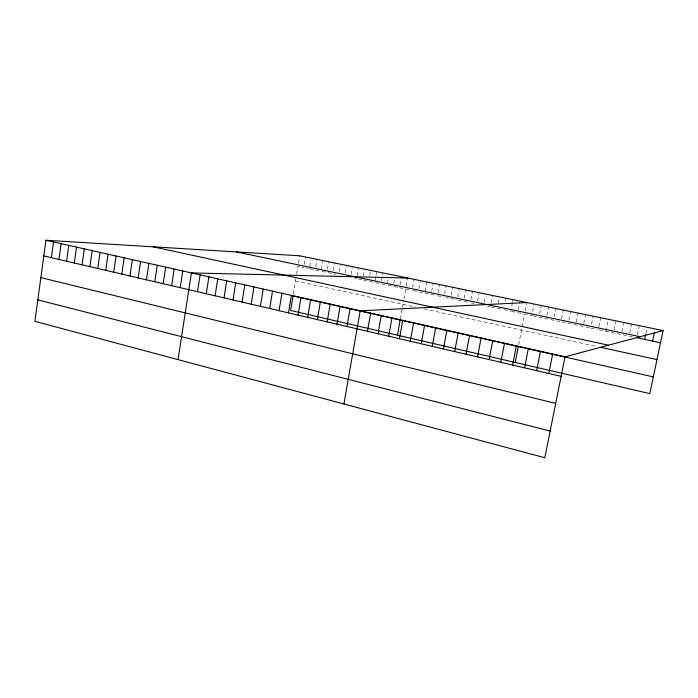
<?xml version="1.0" encoding="UTF-8"?>
<svg xmlns="http://www.w3.org/2000/svg" width="698" height="698" viewBox="0 0 698 698"><rect width="100%" height="100%" fill="white"/><g stroke="black" fill="none" stroke-linecap="round" stroke-linejoin="round"><path stroke-width="0.52" stroke-dasharray="3.49 2.62" d="M293.361 293.954L296.17 277.054M296.659 274.131L297.959 266.331L303.682 267.535M298.482 263.172L299.712 255.8M304.215 264.368L305.454 256.977M309.799 266.627L310.863 260.284M315.758 266.784L317.014 259.359M321.394 269.062L322.842 260.555M327.423 269.227L328.697 261.759M333.304 270.458L334.586 262.971M339.219 271.688L340.319 265.266M345.161 272.935L346.269 266.488M351.077 274.48L352.263 267.622M357.088 275.736L358.449 267.884M363.292 276.015L364.496 269.131M369.704 275.309L370.568 270.379M375.114 280.535L375.812 276.583M375.986 275.597L376.684 271.635M381.422 280.832L382.827 272.901M387.416 283.118L388.123 279.139M393.794 283.423L394.501 279.436M400.024 284.732L401.455 276.731M400.373 318.977L402.065 309.572M402.441 307.469L403.741 300.262M403.915 299.241L405.756 289.042M406.288 286.04L407.737 278.031M412.597 287.358L414.045 279.322M418.931 288.684L420.388 280.631M425.117 291.031L426.775 281.948M431.704 291.363L433.188 283.266M438.143 292.706L439.635 284.592M444.626 294.067L446.127 285.927M451.135 295.429L452.644 287.271M457.687 296.798L459.205 288.623M464.266 298.177L465.802 289.975M470.888 299.564L472.433 291.345M477.545 300.96L478.907 293.745M484.246 302.365L485.415 296.161M491.174 302.731L492.552 295.481M498.145 303.115L499.332 296.877M505.553 301.405L506.155 298.282M512.411 302.827L510.805 311.186L503.956 309.738M512.611 301.78L513.013 299.695M518.291 309.493L519.713 302.164M518.649 344.733L524.608 314.091L531.78 315.601L534.04 304.023M525.219 310.942L526.85 302.539M539.615 313.96L541.273 305.506M546.883 315.479L548.549 307.007M554.186 317.005L555.87 308.516M561.532 318.55L563.234 310.025M568.931 320.094L570.632 311.552M576.312 321.918L578.084 313.088M583.798 323.488L585.578 314.632M591.529 324.073L593.125 316.177M598.901 326.647L600.708 317.738M605.908 331.227L608.342 319.309M614.179 329.849L616.02 320.897M621.892 331.471L623.75 322.485M629.657 333.094L631.524 324.081M637.466 334.726L639.132 326.699M645.947 333.356L646.793 329.325M305.602 267.936L307.521 268.346M309.441 268.747L320.068 270.99M322.014 271.4L332.754 273.66M333.74 273.869L335.712 274.288M354.575 278.258L356.573 278.676M358.58 279.104L361.599 279.741M363.614 280.168L374.765 282.516M375.794 282.734L386.038 284.889M388.097 285.325L398.453 287.506M399.492 287.724L411 290.15M413.103 290.595L423.686 292.828M424.75 293.047L436.669 295.559M437.585 295.751L444.059 297.121M445.917 297.505L448.709 298.098M450.568 298.491L457.111 299.87M458.054 300.07L469.361 302.452M471.263 302.853L474.117 303.447M487.501 306.274L490.389 306.876M491.348 307.085L502.988 309.537M511.782 311.387L523.622 313.882M532.81 315.819L559.848 321.516M561.96 321.961L589.784 327.824M590.726 328.025L597.348 329.421M599.242 329.822L632.938 336.916M295.524 280.945L415.598 307.068M424.07 308.917L594.94 346.095"/><path stroke-width="1.05" d="M663.1 330.582L299.712 255.8L45.963 240.26L34.9 321.333L544.815 457.74L565.014 356.818L663.1 330.582L649.794 393.611L290.612 310.462L293.029 295.952L653.319 376.894M51.355 257.675L53.519 241.953M58.946 259.438L61.127 243.663M66.589 261.218L68.788 245.382M74.293 263.015L76.518 247.118M82.059 264.821L84.31 248.872M89.885 266.645L92.153 250.634M97.764 268.477L100.067 252.406M105.721 270.327L108.042 254.203M113.73 272.194L116.077 256M121.81 274.07L124.183 257.824M129.95 275.972L132.35 259.656M138.152 277.883L140.577 261.506M146.432 279.802L148.875 263.373M154.764 281.748L157.242 265.249M163.175 283.702L165.679 267.142M171.656 285.683L174.177 269.053M180.197 287.672L182.754 270.972M178.034 359.627L191.4 272.918L407.737 278.031M197.508 291.694L200.117 274.872M206.268 293.736L208.903 276.844M215.097 295.795L217.767 278.842M224.006 297.863L226.702 280.849M232.992 299.957L235.715 282.873M242.049 302.068L244.806 284.906M251.184 304.197L253.967 286.965M260.398 306.335L263.216 289.042M269.69 308.499L272.534 291.136M279.06 310.689L281.94 293.247M288.51 312.887L291.424 295.376M298.046 315.103L300.995 297.531M307.67 317.346L310.645 299.695M317.372 319.605L320.382 301.876M327.153 321.883L330.198 304.084M337.029 324.177L340.109 306.309M346.993 326.498L350.108 308.56M343.905 403.994L360.194 310.819L526.85 302.539M367.488 331.271L370.673 313.175M378.037 333.731L381.256 315.548M388.681 336.209L391.944 317.948M397.459 335.197L400.181 320.024M399.422 338.704L402.72 320.373M410.267 341.235L413.609 322.816M421.208 343.782L424.593 325.285M432.263 346.348L435.683 327.772M443.413 348.948L446.877 330.285M454.677 351.574L458.185 332.824M466.046 354.218L469.597 335.389M477.528 356.887L481.114 337.972M489.115 359.592L492.753 340.589M500.824 362.314L504.497 343.224M512.646 365.063L516.363 345.894M515.211 362.454L518.3 346.557M524.582 367.846L528.342 348.581M536.631 370.647L540.444 351.295M548.803 373.482L552.668 354.043M644.69 339.394L645.737 334.359M652.586 341.06L654.288 332.981M236.517 251.926L640.162 336.715M636.838 337.745L660.535 342.735M153.159 246.822L608.447 345.196M600.638 347.334L656.975 359.592M45.963 240.26L565.014 356.818M43.826 255.922L561.105 376.344M40.868 277.621L555.695 403.383M37.832 299.861L550.155 431.059"/></g></svg>
